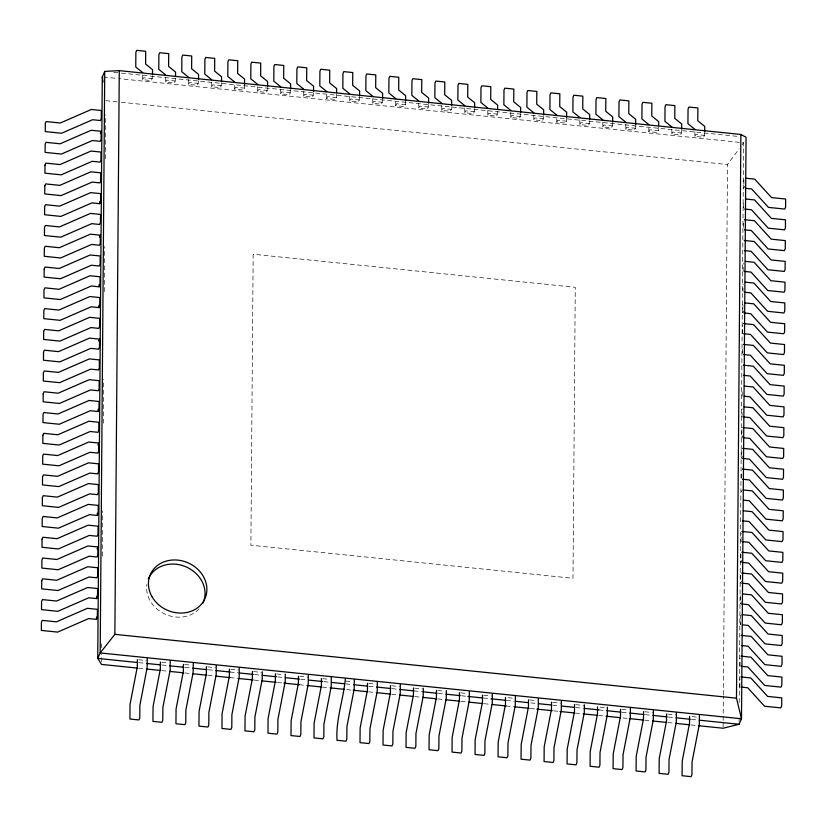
<?xml version="1.0" encoding="UTF-8"?>
<svg xmlns="http://www.w3.org/2000/svg" width="827" height="827" viewBox="0 0 827 827"><rect width="100%" height="100%" fill="white"/><g stroke="black" fill="none" stroke-linecap="round" stroke-linejoin="round"><path stroke-width="0.62" stroke-dasharray="4.13 3.1" d="M101.514 661.817L101.566 654.074M101.618 647.624L101.649 643.757M102.341 556.044L102.693 510.89M103.375 423.176L103.716 379.314M104.409 291.6L104.76 246.446M105.442 158.732L105.794 114.87M152.499 76.105L151.62 80.612L142.647 79.692L142.689 74.978M175.51 78.472L174.631 82.969L165.658 82.049L165.689 77.345M198.511 80.829L197.632 85.336L188.659 84.416L188.701 79.702M221.522 83.196L220.644 87.703L211.671 86.773L211.702 82.069M244.534 84.271L244.513 88.138L243.655 90.06L234.682 89.14L234.723 83.248M267.534 87.92L266.656 92.428L257.683 91.497L257.724 86.794M290.546 90.277L289.667 94.785L280.694 93.864L280.725 89.151M313.547 92.645L312.668 97.152L303.695 96.232L303.736 91.518M336.568 93.72L336.537 97.586L335.679 99.509L326.706 98.589L326.748 93.875M359.569 97.369L358.691 101.876L349.718 100.956L349.749 96.242M382.57 99.736L381.692 104.233L372.719 103.313L372.76 98.599M405.592 100.801L405.561 104.667L404.703 106.6L395.73 105.68L395.771 99.788M428.593 104.46L427.714 108.957L418.741 108.037L418.772 103.323M451.594 106.817L450.715 111.325L441.742 110.404L441.783 105.691M474.605 109.185L473.726 113.681L464.753 112.761L464.784 108.048M497.606 111.542L496.738 116.049L487.765 115.129L487.796 110.415M520.617 113.909L519.738 118.406L510.766 117.486L510.807 112.782M543.628 116.266L542.75 120.773L533.777 119.853L533.808 115.139M566.64 117.341L566.609 121.207L565.751 123.13L556.778 122.21L556.829 116.328M589.641 120.99L588.762 125.497L579.789 124.577L579.83 119.863M612.652 123.357L611.773 127.865L602.8 126.934L602.831 122.231M635.653 125.714L634.774 130.221L625.801 129.301L625.843 124.588M658.674 126.789L658.643 130.656L657.785 132.589L648.813 131.658L648.854 125.776M681.675 130.439L680.797 134.946L671.824 134.026L671.855 129.312M704.676 132.806L703.798 137.313L694.825 136.393L694.866 131.679M723.118 726.933L723.16 721.775M723.17 720.482L723.356 695.972M723.367 694.69L727.512 164.511L739.007 148.974M739.08 721.733L739.1 717.919M739.224 702.474L743.607 142.761L119.005 78.627M739.907 686.979L739.969 678.864M740.072 666.19L740.134 658.085M740.62 595.729L740.558 603.834L741.416 601.911M740.785 574.941L740.723 583.056L741.581 581.123M740.951 554.162L740.889 562.267L741.747 560.344M741.044 541.478L741.106 533.374M741.54 477.975L741.602 471.018M741.757 450.239L741.695 458.344L742.553 456.421M741.922 429.451L741.86 437.555L742.718 435.633M742.026 416.777L742.088 408.672M742.181 395.988L742.232 390.199M742.522 353.263L742.574 346.317M742.677 333.632L742.739 325.528M742.904 304.75L742.832 312.854L743.69 310.921M742.997 292.065L743.059 283.961M743.163 271.287L743.225 263.172M743.504 227.394L743.545 221.605M743.659 207.773L743.711 200.827M743.876 180.038L743.814 188.142L744.672 186.22M142.647 79.692L143.505 77.759L152.478 78.689M165.658 82.049L166.516 80.126L175.489 81.046M188.659 84.416L189.517 82.493L198.49 83.413M211.671 86.773L212.529 84.85L221.502 85.77M234.682 89.14L235.54 87.217L244.513 88.138M257.683 91.497L258.541 89.574L267.514 90.494M280.694 93.864L281.552 91.942L290.525 92.862M303.695 96.232L304.553 94.299L313.526 95.219M326.706 98.589L327.564 96.666L336.537 97.586M349.718 100.956L350.576 99.023L359.549 99.943M372.719 103.313L373.577 101.39L382.55 102.31M395.73 105.68L396.588 103.747L405.561 104.667M418.741 108.037L419.599 106.114L428.572 107.034M441.742 110.404L442.6 108.471L451.573 109.391M464.753 112.761L465.611 110.839L474.584 111.759M487.765 115.129L488.612 113.196L497.585 114.126M510.766 117.486L511.624 115.563L520.596 116.483M533.777 119.853L534.635 117.92L543.608 118.85M556.778 122.21L557.636 120.287L566.609 121.207M579.789 124.577L580.647 122.654L589.62 123.574M602.8 126.934L603.658 125.011L612.631 125.931M625.801 129.301L626.659 127.379L635.632 128.299M648.813 131.658L649.671 129.736L658.643 130.656M671.824 134.026L672.682 132.103L681.655 133.023M694.825 136.393L695.683 134.46L704.656 135.38M741.437 491.807L742.295 489.884M741.323 614.585L740.465 616.518L740.392 624.623L741.25 622.69M742.077 144.828L743.607 142.761M113.733 72.342L120.163 72.993M121.445 73.127L739.627 136.6M103.582 77.045L117.713 78.493M105.897 100.677L120.029 102.134M121.311 102.269L727.512 164.511M138.678 659.781L146.369 660.566M161.678 662.138L168.088 662.799M184.69 664.505L191.099 665.156M207.691 666.862L215.382 667.658M230.702 669.229L238.393 670.015M253.713 671.586L261.404 672.382M276.714 673.953L283.123 674.605M299.725 676.31L307.417 677.106M322.737 678.678L329.146 679.329M345.738 681.034L352.147 681.696M368.749 683.402L375.158 684.053M391.76 685.759L399.451 686.555M414.761 688.126L422.452 688.912M437.772 690.483L444.182 691.145M460.773 692.85L467.183 693.512M483.785 695.207L491.476 696.003M508.078 697.709L513.205 698.236M529.797 699.942L536.206 700.593M552.808 702.299L560.499 703.084M575.819 704.666L583.511 705.452M600.102 707.157L605.23 707.685M621.832 709.39L628.241 710.042M644.843 711.747L652.534 712.543M667.844 714.114L675.535 714.9M692.137 716.606L697.264 717.133M138.874 662.644L145.294 663.306M162.009 665.022L168.429 665.683M185.134 667.389L191.564 668.051M208.27 669.767L214.7 670.428M230.123 672.01L237.835 672.806M254.54 674.522L260.96 675.183M277.676 676.899L282.813 677.427M300.801 679.267L307.23 679.928M323.936 681.644L330.366 682.306M345.789 683.888L352.209 684.549M368.925 686.265L375.344 686.927M392.05 688.643L398.48 689.304M413.903 690.886L421.615 691.672M438.32 693.388L444.75 694.049M461.456 695.765L467.875 696.427M483.299 698.009L489.729 698.67M506.434 700.386L514.146 701.172M530.851 702.888L535.999 703.415M552.705 705.131L559.124 705.793M575.84 707.509L583.552 708.305M598.965 709.886L605.395 710.548M622.1 712.264L628.53 712.926M645.236 714.642L651.666 715.293M668.371 717.009L674.801 717.671M691.506 719.387L697.926 720.048M138.74 668.226L145.159 668.878M161.854 670.594L168.274 671.255M184.969 672.971L191.388 673.633M208.094 675.349L214.513 676M229.927 677.582L237.628 678.378M254.323 680.094L260.743 680.755M277.438 682.461L283.868 683.123M299.281 684.704L305.701 685.366M322.396 687.082L328.815 687.744M346.792 689.584L351.93 690.111M368.635 691.827L375.055 692.488M391.75 694.204L398.169 694.866M414.865 696.572L421.284 697.233M437.979 698.949L444.409 699.611M461.104 701.327L467.524 701.978M484.219 703.694L489.357 704.222M506.052 705.938L513.763 706.734M530.458 708.45L535.596 708.977M553.573 710.817L558.711 711.344M575.406 713.06L581.826 713.722M598.521 715.438L606.232 716.223M622.927 717.939L628.065 718.467M644.76 720.183L651.18 720.844M667.875 722.56L674.305 723.212M691 724.928L697.419 725.589M199.1 608.848A29.844 25.864 24 0 1 164.79 614.016A29.844 25.864 24 0 1 146.844 584.524M253.165 254.23L250.891 545.21L572.997 578.29L575.272 287.3L253.165 254.23"/><path stroke-width="1.24" d="M96.501 619.361L97.359 617.438L97.421 609.334L87.435 608.31L56.401 621.842L42.27 620.384L41.412 622.317L41.35 630.422L57.642 632.097L88.675 618.565L96.501 619.361L96.521 617.045M96.666 598.583L97.524 596.66L97.586 588.545L87.6 587.521L56.556 601.053L42.435 599.606L41.577 601.529L41.515 609.633L57.797 611.308L88.84 597.776L96.666 598.583L96.687 596.267M97.317 515.448L98.175 513.515L98.237 505.411L88.251 504.387L57.208 517.919L43.087 516.462L42.229 518.395L42.167 526.499L58.448 528.174L89.492 514.642L97.317 515.448L97.338 513.122M98.134 411.526L98.982 409.592L99.054 401.488L89.068 400.464L58.024 413.996L43.893 412.539L43.035 414.472L42.973 422.576L59.265 424.251L90.308 410.719L98.134 411.526L98.144 409.2M98.94 307.603L99.798 305.67L99.86 297.565L89.874 296.542L58.831 310.073L44.71 308.616L43.852 310.549L43.79 318.653L60.082 320.328L91.115 306.796L98.94 307.603L98.961 305.287M99.106 286.814L99.964 284.891L100.026 276.776L90.04 275.753L58.996 289.285L44.875 287.837L44.017 289.76L43.955 297.865L60.237 299.539L91.28 286.008L99.106 286.814L99.126 284.498M99.757 203.68L100.615 201.747L100.677 193.642L90.691 192.619L59.647 206.15L45.526 204.693L44.668 206.626L44.606 214.731L60.888 216.405L91.931 202.873L99.757 203.68L99.778 201.364M97.917 546.978L97.844 555.082L96.986 557.016L89.171 556.209L58.128 569.741L41.836 568.066L41.898 559.962L42.756 558.039L56.887 559.486L87.92 545.954L97.917 546.978L97.059 548.911M98.723 443.055L98.661 451.16L97.803 453.093L89.978 452.286L58.944 465.818L42.653 464.143L42.715 456.039L43.573 454.116L57.694 455.563L88.737 442.031L98.723 443.055L97.865 444.988M99.54 339.132L99.478 347.237L98.62 349.17L90.794 348.363L59.751 361.895L43.459 360.221L43.531 352.116L44.389 350.193L58.51 351.64L89.554 338.109L99.54 339.132L98.682 341.065M100.346 235.209L100.284 243.314L99.426 245.247L91.611 244.441L60.567 257.972L44.276 256.298L44.338 248.193L45.196 246.27L59.327 247.718L90.36 234.186L100.346 235.209L99.488 237.142M101.163 131.286L101.101 139.391L100.243 141.324L92.417 140.518L61.384 154.049L45.092 152.375L45.154 144.27L46.012 142.347L60.133 143.795L91.177 130.263L101.163 131.286L100.305 133.219M698.701 725.724L723.108 728.225L739.059 724.266L741.499 718.777L746.057 137.261L740.889 134.46L119.274 70.636L104.74 71.411L102.29 76.911L97.741 658.416L101.494 664.401L137.447 668.092M104.74 71.411L100.191 652.927L97.741 658.416L137.582 662.51M740.889 134.46L736.485 698.184L741.499 718.777L100.191 652.927L114.87 634.35L119.274 70.636M137.396 659.646L137.334 666.707L130.046 704.304L129.932 719.025L138.905 719.945L139.763 718.022L139.866 705.255L147.154 667.658L147.227 658.643M152.509 74.823L152.55 69.664L145.604 64.041L145.697 51.274L136.724 50.354L135.866 52.287L135.752 66.997L142.699 72.621M160.397 662.003L160.345 669.074L153.057 706.672L152.943 721.392L161.916 722.312L162.774 720.379L162.867 707.623L170.155 670.025L170.228 661M175.52 75.888L175.551 72.021L168.605 66.398L168.708 53.641L159.735 52.721L158.877 54.644L158.763 69.365L165.71 74.988M183.408 664.37L183.346 671.431L176.068 709.039L175.944 723.749L184.917 724.669L185.775 722.746L185.879 709.979L193.167 672.382L193.239 663.368M198.521 79.547L198.563 74.389L191.616 68.765L191.719 55.998L182.746 55.078L181.888 57.011L181.764 71.722L188.721 77.345M206.409 666.727L206.357 673.798L199.069 711.396L198.956 726.116L207.928 727.036L208.786 725.103L208.89 712.347L216.178 674.749L216.24 665.725M221.533 81.904L221.574 76.746L214.627 71.122L214.72 58.366L205.747 57.445L204.889 59.368L204.776 74.089L211.722 79.712M229.42 669.095L229.368 676.166L222.081 713.763L221.967 728.473L230.94 729.393L231.798 727.471L231.891 714.704L239.179 677.106L239.251 668.092M244.534 84.271L244.575 79.113L237.628 73.489L237.731 60.722L228.759 59.802L227.901 61.736L227.787 76.446L234.734 82.069M252.431 671.452L252.369 678.522L245.081 716.12L244.968 730.841L253.941 731.761L254.799 729.827L254.902 717.071L262.19 679.474L262.252 671.741M267.545 86.628L267.586 81.48L260.639 75.846L260.732 63.09L251.759 62.17L250.901 64.093L250.788 78.813L257.745 84.437M275.432 673.819L275.381 680.89L268.093 718.487L267.979 733.198L276.952 734.118L277.81 732.195L277.913 719.438L285.191 681.83L285.253 674.098M290.556 88.996L290.597 83.837L283.64 78.214L283.744 65.457L274.771 64.527L273.913 66.46L273.799 81.17L280.746 86.794M298.444 676.186L298.392 683.247L291.104 720.844L290.99 735.565L299.963 736.485L300.821 734.552L300.914 721.795L308.202 684.198L308.275 675.173M313.557 91.352L313.598 86.204L306.652 80.57L306.755 67.814L297.782 66.894L296.924 68.817L296.81 83.537L303.757 89.161M321.455 678.543L321.393 685.614L314.105 723.212L313.991 737.922L322.964 738.842L323.822 736.919L323.926 724.163L331.213 686.565L331.286 677.54M336.579 92.428L336.61 88.561L329.663 82.938L329.756 70.181L320.783 69.251L319.925 71.184L319.811 85.894L326.758 91.518M354.287 679.897L354.214 688.922L346.937 726.519L346.833 739.286L345.975 741.209L337.002 740.289C335.731 719.521 343.484 699.218 345.314 678.977M359.58 96.077L359.621 90.929L352.664 85.295L352.767 72.538L343.794 71.618L342.936 73.541L342.823 88.262L349.769 93.885M367.467 683.267L367.415 690.338L360.127 727.936L360.014 742.646L368.987 743.566L369.834 741.643L369.938 728.887L377.226 691.289L377.298 682.265M382.581 98.444L382.622 93.286L375.675 87.662L375.778 74.906L366.806 73.975L365.947 75.908L365.834 90.619L372.781 96.242M390.478 685.635L390.416 692.695L383.128 730.293L383.015 745.013L391.988 745.933L392.846 744.011L392.949 731.244L400.237 693.646L400.299 684.622M405.592 100.801L405.633 95.653L398.686 90.029L398.779 77.262L389.806 76.342L388.948 78.265L388.835 92.986L395.782 98.609M413.479 687.992L413.428 695.062L406.14 732.66L406.026 747.37L414.999 748.29L415.857 746.367L415.95 733.611L423.238 696.014L423.3 688.281M428.603 103.168L428.634 98.01L421.687 92.386L421.791 79.63L412.818 78.71L411.96 80.632L411.846 95.343L418.793 100.977M436.491 690.359L436.429 697.419L429.151 735.017L429.027 749.738L438 750.658L438.858 748.735L438.961 735.968L446.249 698.37L446.311 690.638M451.604 105.525L451.645 100.377L444.699 94.754L444.802 81.987L435.829 81.067L434.971 82.989L434.847 97.71L441.804 103.334M459.492 692.716L459.44 699.787L452.152 737.384L452.038 752.094L461.011 753.025L461.869 751.092L461.973 738.335L469.26 700.738L469.322 691.713M474.615 107.892L474.657 102.734L467.71 97.11L467.803 84.354L458.83 83.434L457.972 85.357L457.858 100.067L464.805 105.701M482.503 695.083L482.451 702.144L475.163 739.741L475.049 754.462L484.022 755.382L484.88 753.459L484.973 740.692L492.261 703.095L492.334 694.08M497.627 108.968L497.658 105.101L490.711 99.478L490.814 86.711L481.841 85.791L480.983 87.714L480.869 102.434L487.816 108.058M505.514 697.44L505.452 704.511L498.164 742.108L498.05 756.819L507.023 757.749L507.881 755.816L507.985 743.059L515.273 705.462L515.345 696.437M520.628 112.617L520.669 107.458L513.722 101.835L513.815 89.078L504.842 88.158L503.984 90.081L503.87 104.802L510.817 110.425M528.515 699.807L528.463 706.868L521.175 744.465L521.062 759.186L530.035 760.106L530.893 758.183L530.996 745.416L538.274 707.819L538.346 698.805M543.639 114.984L543.68 109.826L536.723 104.202L536.826 91.435L527.853 90.515L526.995 92.448L526.882 107.159L533.828 112.782M551.526 702.164L551.475 709.235L544.187 746.833L544.073 761.543L553.046 762.473L553.904 760.54L553.997 747.784L561.285 710.186L561.357 701.162M566.64 117.341L566.681 112.183L559.734 106.559L559.838 93.802L550.865 92.882L550.007 94.805L549.893 109.526L556.84 115.149M574.538 704.532L574.476 711.592L567.188 749.2L567.074 763.91L576.047 764.83L576.905 762.907L577.008 750.141L584.296 712.543L584.358 704.811M589.651 119.708L589.692 114.55L582.746 108.926L582.839 96.159L573.866 95.239L573.008 97.172L572.894 111.883L579.841 117.506M597.539 706.889L597.487 713.959L590.199 751.557L590.085 766.278L599.058 767.198L599.916 765.264L600.009 752.508L607.297 714.91L607.359 707.178M612.662 122.065L612.693 116.907L605.746 111.283L605.85 98.527L596.877 97.607L596.019 99.529L595.905 114.25L602.852 119.874M620.55 709.256L620.498 716.327L613.21 753.924L613.086 768.634L622.059 769.555L622.917 767.632L623.02 754.865L630.308 717.267L630.381 708.253M635.663 124.432L635.705 119.274L628.758 113.65L628.861 100.884L619.888 99.964L619.03 101.897L618.906 116.607L625.863 122.231M643.561 711.613L643.499 718.684L636.211 756.281L636.097 771.002L645.07 771.922L645.928 769.989L646.032 757.232L653.32 719.635L653.382 710.61M658.685 125.508L658.716 121.641L651.769 116.007L651.862 103.251L642.889 102.331L642.031 104.254L641.917 118.974L648.864 124.598M666.562 713.98L666.51 721.051L659.222 758.648L659.109 773.359L668.082 774.279L668.94 772.356L669.033 759.599L676.321 721.992L676.393 712.977M681.675 129.157L681.717 123.998L674.77 118.375L674.873 105.608L665.9 104.688L665.042 106.621L664.929 121.331L671.875 126.955M689.573 716.337L689.511 723.408L682.234 761.005L682.11 775.726L691.083 776.646L691.941 774.713L692.044 761.956L699.332 724.359L699.404 715.334M704.687 131.514L704.728 126.366L697.781 120.732L697.885 107.975L688.912 107.055L688.054 108.978L687.93 123.699L694.887 129.322M745.985 178.239L754.72 179.139L771.529 197.581L785.65 199.028L785.588 207.132L784.73 209.066L768.438 207.391L751.629 188.949L746.047 188.37M745.82 199.028L754.555 199.927L771.364 218.369L785.485 219.817L785.423 227.921L784.565 229.844L768.273 228.18L751.474 209.738L744.765 209.045M744.403 219.682L754.389 220.706L771.198 239.148L785.33 240.605L785.257 248.71L784.399 250.633L768.118 248.958L751.309 230.516L744.6 229.834M744.248 240.471L754.234 241.494L771.033 259.936L785.164 261.384L785.102 269.488L784.244 271.421L767.952 269.747L751.143 251.305L744.445 250.612M745.334 261.384L754.069 262.273L770.878 280.715L784.999 282.172L784.937 290.277L784.079 292.2L767.787 290.525L750.988 272.083L744.279 271.401M745.168 282.162L753.904 283.061L770.712 301.504L784.833 302.951L784.771 311.055L783.913 312.988L767.621 311.314L750.823 292.872L745.23 292.293M745.003 302.951L753.748 303.85L770.547 322.292L784.678 323.739L784.606 331.844L783.758 333.767L767.466 332.103L750.658 313.66L743.949 312.968M743.597 323.605L753.583 324.629L770.382 343.071L784.513 344.528L784.451 352.633L783.593 354.556L767.301 352.881L750.492 334.439L743.793 333.757M743.432 344.394L753.418 345.417L770.226 363.859L784.347 365.307L784.285 373.411L783.427 375.344L767.136 373.67L750.337 355.228L743.628 354.535M743.266 365.172L753.252 366.196L770.061 384.638L784.182 386.095L784.12 394.2L783.262 396.123L766.98 394.448L750.172 376.006L743.463 375.324M744.352 386.085L753.097 386.984L769.896 405.426L784.027 406.874L783.965 414.978L783.107 416.911L766.815 415.237L750.006 396.795L744.424 396.216M744.197 406.874L752.932 407.773L769.741 426.215L783.862 427.662L783.8 435.767L782.942 437.69L766.65 436.025L749.841 417.583L743.142 416.891M742.78 427.528L752.766 428.551L769.575 446.993L783.696 448.441L783.634 456.556L782.776 458.478L766.484 456.804L749.686 438.362L742.977 437.679M742.615 448.317L752.601 449.34L769.41 467.782L783.541 469.229L783.469 477.334L782.611 479.267L766.329 477.592L749.52 459.15L742.811 458.458M742.46 469.095L752.446 470.118L769.244 488.561L783.376 490.018L783.314 498.123L782.456 500.046L766.164 498.371L749.355 479.929L742.656 479.247M743.545 490.008L752.281 490.907L769.089 509.349L783.21 510.797L783.148 518.901L782.29 520.834L765.998 519.16L749.2 500.717L743.607 500.139M743.38 510.797L752.115 511.686L768.924 530.138L783.045 531.585L782.983 539.69L782.125 541.613L765.833 539.948L749.035 521.496L742.326 520.814M741.964 531.451L751.95 532.474L768.759 550.916L782.89 552.364L782.818 560.479L781.96 562.401L765.678 560.727L748.869 542.285L742.16 541.592M741.809 552.229L751.795 553.263L768.593 571.705L782.724 573.152L782.662 581.257L781.804 583.19L765.513 581.515L748.704 563.073L742.005 562.381M741.643 573.018L751.629 574.041L768.438 592.483L782.559 593.941L782.497 602.046L781.639 603.968L765.347 602.294L748.549 583.852L741.84 583.169M742.729 593.931L751.464 594.83L768.273 613.272L782.394 614.719L782.332 622.824L781.474 624.757L765.192 623.082L748.383 604.64L741.674 603.948M742.563 614.719L751.309 615.608L768.107 634.061L782.239 635.508L782.177 643.613L781.319 645.536L765.027 643.871L748.218 625.419L742.636 624.85M741.157 635.374L751.143 636.397L767.952 654.839L782.073 656.287L782.011 664.401L781.153 666.324L764.861 664.65L748.053 646.207L741.354 645.515M740.992 656.152L750.978 657.186L767.787 675.628L781.908 677.075L781.846 685.18L780.988 687.113L764.696 685.438L747.897 666.996L741.188 666.304M740.827 676.941L750.813 677.964L767.621 696.406L781.742 697.864L781.68 705.969L780.822 707.891L764.541 706.217L747.732 687.775L741.023 687.092M114.87 634.35L736.485 698.184M146.586 663.44L160.717 664.887M169.711 665.807L183.852 667.265M192.846 668.185L206.988 669.632M215.981 670.563L230.123 672.01M239.117 672.94L253.248 674.387M262.252 675.308L276.383 676.765M285.387 677.685L299.519 679.143M308.512 680.063L322.654 681.51M331.648 682.44L344.497 683.753M353.501 684.684L367.633 686.131M376.636 687.061L390.768 688.509M399.761 689.429L413.903 690.886M422.897 691.806L437.038 693.264M446.032 694.184L460.174 695.631M467.875 696.427L482.017 697.874M491.011 698.805L505.152 700.252M515.428 701.306L528.288 702.63M538.563 703.684L551.413 705.007M561.698 706.062L574.548 707.374M584.834 708.439L598.965 709.886M606.677 710.682L620.819 712.13M629.812 713.05L643.954 714.507M652.948 715.427L667.089 716.885M676.083 717.805L690.214 719.252M699.218 720.183L739.059 724.266M146.441 669.012L160.572 670.47M169.556 671.39L183.687 672.837M192.681 673.757L206.802 675.214M215.795 676.135L229.927 677.582M238.91 678.512L253.041 679.959M262.035 680.879L276.156 682.337M283.868 683.123L299.281 684.704M306.982 685.5L321.114 686.948M330.097 687.868L344.228 689.325M353.222 690.245L367.343 691.692M376.337 692.623L390.468 694.07M399.451 694.99L413.583 696.448M422.576 697.368L436.697 698.815M445.691 699.745L459.822 701.193M468.806 702.113L482.937 703.57M491.931 704.49L506.052 705.938M515.045 706.858L529.166 708.315M536.878 709.101L552.291 710.682M559.993 711.478L574.124 712.926M583.118 713.856L597.239 715.303M606.232 716.223L620.353 717.681M629.347 718.601L643.478 720.048M652.462 720.968L666.593 722.426M675.587 723.346L689.708 724.793M102.29 76.911L103.055 81.914M148.322 579.065A29.844 25.864 24 0 1 186.282 566.96A29.844 25.864 24 0 1 202.884 603.214M41.743 580.75L41.67 588.855L57.962 590.519L89.006 576.998L96.831 577.794L97.689 575.871L97.751 567.767L87.765 566.743L56.722 580.265L42.601 578.817L41.743 580.75M42.063 539.173L42.001 547.278L58.293 548.952L89.326 535.42L97.152 536.227L98.01 534.304L98.072 526.199L88.086 525.166L57.042 538.697L42.921 537.25L42.063 539.173M42.394 497.606L42.322 505.71L58.614 507.385L89.657 493.853L97.483 494.66L98.341 492.737L98.403 484.622L88.417 483.599L57.373 497.13L43.242 495.683L42.394 497.606M42.549 476.828L42.487 484.932L58.779 486.596L89.823 473.075L97.638 473.871L98.496 471.948L98.558 463.844L88.572 462.82L57.539 476.342L43.407 474.894L42.549 476.828M42.88 435.25L42.818 443.355L59.099 445.029L90.143 431.498L97.968 432.304L98.826 430.381L98.889 422.277L88.902 421.243L57.859 434.775L43.738 433.327L42.88 435.25M43.2 393.683L43.138 401.788L59.43 403.462L90.474 389.93L98.289 390.737L99.147 388.814L99.209 380.699L89.223 379.676L58.19 393.207L44.058 391.76L43.2 393.683M43.366 372.905L43.304 381.009L59.596 382.674L90.629 369.152L98.454 369.948L99.312 368.025L99.374 359.921L89.388 358.897L58.345 372.419L44.224 370.972L43.366 372.905M43.686 331.327L43.624 339.432L59.916 341.106L90.96 327.575L98.775 328.381L99.633 326.458L99.705 318.354L89.709 317.32L58.676 330.852L44.544 329.404L43.686 331.327M44.182 268.982L44.11 277.086L60.402 278.751L91.446 265.229L99.271 266.025L100.129 264.102L100.191 255.998L90.205 254.974L59.162 268.506L45.04 267.049L44.182 268.982M44.503 227.404L44.441 235.519L60.733 237.184L91.766 223.652L99.591 224.458L100.449 222.535L100.512 214.431L90.525 213.397L59.482 226.929L45.361 225.482L44.503 227.404M44.823 185.837L44.761 193.942L61.053 195.617L92.097 182.085L99.922 182.891L100.78 180.968L100.842 172.853L90.856 171.83L59.813 185.362L45.681 183.914L44.823 185.837M44.989 165.059L44.927 173.163L61.219 174.838L92.262 161.306L100.077 162.102L100.935 160.18L100.997 152.075L91.011 151.052L59.978 164.583L45.847 163.126L44.989 165.059M45.32 123.481L45.258 131.596L61.539 133.261L92.583 119.729L100.408 120.535L101.266 118.612L101.328 110.508L91.342 109.474L60.299 123.006L46.178 121.559L45.32 123.481M151.806 596.339A29.844 25.864 24 0 0 202.377 602.986A29.844 25.864 24 0 0 178.797 560.23A29.844 25.864 24 0 0 151.806 596.339"/></g></svg>
